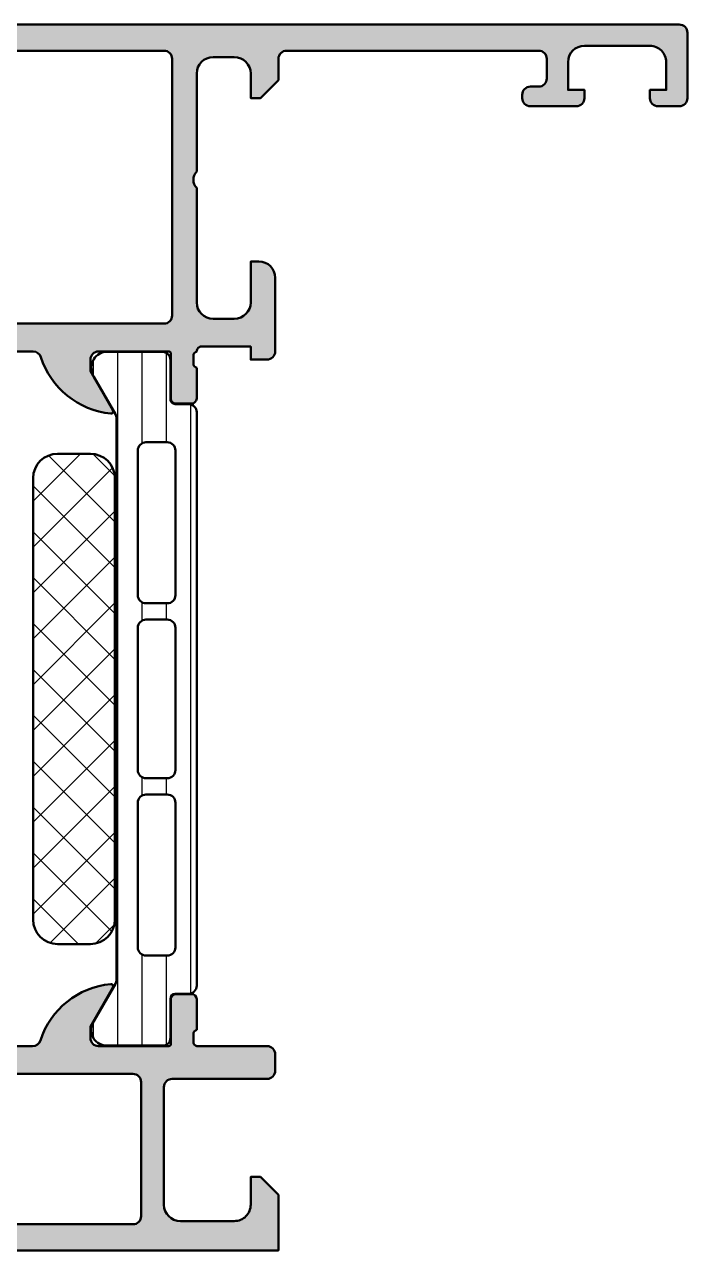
# Model space of a CAD drawing. Extents: x -25 to 69, y 0 to 75.
# Drawn here: x 28.5 to 69, y 0 to 75 of the extents above; entities that cross this region are included whole.
import ezdxf

# ---------------------------------------------------------------- set-up
doc = ezdxf.new("R2010")
doc.units = 0
for name, color, linetype, lineweight in [('0S-Alu contour', 7, 'Continuous', 50), ('0S-Alu hatch', 252, 'Continuous', 25), ('0S-Plastic contour', 254, 'Continuous', 50), ('0S-Plastic hatch', 253, 'Continuous', 25), ('0S-PT contour', 91, 'Continuous', 50), ('0S-PT hatch', 103, 'Continuous', 25)]:
    doc.layers.add(name, color=color, linetype=linetype, lineweight=lineweight)

# ---------------------------------------------------------------- blocks, each defined once
blk = doc.blocks.new('357300__78AA64C2_4FDB_42EE_8AF4_9098BC7667B7_')
at = {"layer": '0S-Alu hatch'}
h = blk.add_hatch(color=256, dxfattribs=at)
edge = h.paths.add_edge_path()
edge.add_line((69.0003723144473, 74.49993932819416), (69.0003723144473, 70.49993908977558))
edge.add_ellipse((68.50034564150978, 70.4999657627131), major_axis=(-0.5000266736489304, 0), ratio=1, start_angle=90.003056330449, end_angle=179.9969436696916, ccw=False)
edge.add_line((68.5003723144473, 69.99993908977558), (67.2003234863223, 69.99993908977558))
edge.add_ellipse((67.20035015925983, 70.49996576271309), major_axis=(-0.5000266736489161, 0), ratio=1, start_angle=0.003056330070023705, end_angle=89.996943669551, ccw=False)
edge.add_line((66.70032348632232, 70.49993908977679), (66.7003234863223, 70.99993932819415))
edge.add_line((66.7003234863223, 70.99993932819415), (67.7003234863223, 70.99993932819415))
edge.add_line((67.7003234863223, 70.99993932819415), (67.7003234863223, 72.69995153522541))
edge.add_arc((66.70033519282032, 72.69996324172342), 0.9999882935705072, 359.999329259861, 450.0006707407811)
edge.add_line((66.7003234863223, 73.69995153522541), (62.70032348632231, 73.69995153522541))
edge.add_arc((62.70043810761055, 72.69983691393716), 1.000114627856514, 90.00656656336221, 179.9934334366156)
edge.add_line((61.7003234863223, 72.6999515352258), (61.7003234863223, 70.99993932819415))
edge.add_line((61.7003234863223, 70.99993932819415), (62.70032348632231, 70.99993932819415))
edge.add_line((62.70032348632231, 70.99993932819415), (62.70032348632231, 70.49993908977558))
edge.add_ellipse((62.20039115037792, 70.49987142571996), major_axis=(-0.4999323405234305, 0), ratio=1, start_angle=89.99224522098501, end_angle=180.0077547790363, ccw=False)
edge.add_line((62.2003234863223, 69.99993908977558), (59.40033569335355, 69.99993908977558))
edge.add_ellipse((59.40036236629105, 70.49996576271309), major_axis=(-0.5000266736489161, 0), ratio=1, start_angle=0.003056330070023705, end_angle=89.99694366955339, ccw=False)
edge.add_line((58.90033569335354, 70.49993908977679), (58.90033569335355, 70.6999207792287))
edge.add_ellipse((59.40037271178521, 70.69988399923322), major_axis=(-0.5000370197843301, 0), ratio=1, start_angle=270.0042416857482, end_angle=359.9957856350814, ccw=False)
edge.add_line((59.40033569335355, 71.19992101764728), (59.90033569335356, 71.19992101764728))
edge.add_arc((59.90039316815634, 71.6998635428445), 0.4999425285009454, 269.9934131156131, 360.0065868844339)
edge.add_line((60.40033569335355, 71.6999210176477), (60.40033569335355, 72.89993322467853))
edge.add_arc((59.90039316815634, 72.89999069948132), 0.4999425285009454, 359.9934131156214, 450.0065868843869)
edge.add_line((59.90033569335356, 73.39993322467853), (44.5004943847598, 73.39993322467853))
edge.add_arc((44.50055894866003, 72.89986866077831), 0.5000645680681834, 90.00739752271738, 179.9926024773131)
edge.add_line((44.0004943847598, 72.89993322467828), (44.0004943847598, 71.59990728473711))
edge.add_line((44.0004943847598, 71.59990728473711), (42.9005187988223, 70.49993146038103))
edge.add_line((42.9005187988223, 70.49993146038103), (42.3005432128848, 70.49993146038103))
edge.add_line((42.3005432128848, 70.49993146038103), (42.3005432128848, 72.0003894624715))
edge.add_arc((41.30045797935807, 72.00029659903524), 1.000085237838173, 0.0053202294919001, 89.99500762115176)
edge.add_line((41.30054512023344, 73.00038183307697), (40.00049629210844, 73.00038183307697))
edge.add_arc((40.00055110079667, 72.00032702477779), 1.000054809801096, 90.00314013440826, 179.997296995918)
edge.add_line((39.00049629210844, 72.00037420368442), (39.00049629210844, 65.99993956661274))
edge.add_arc((39.52533563242678, 65.49993956661274), 0.7248836686984936, 136.3884232636854, 223.6115767363146)
edge.add_line((39.00049629210844, 64.99993956661274), (39.00049629210844, 57.99993956661274))
edge.add_arc((40.0005550898374, 57.9999983643417), 1.000058799457446, 180.003368663758, 269.9966313363592)
edge.add_line((40.00049629210844, 56.99993956661273), (41.30054512023344, 56.99993956661273))
edge.add_arc((41.30045691169161, 58.00002586763949), 1.000086304916792, 270.0050535410243, 359.9950557420427)
edge.add_line((42.3005432128848, 57.99993956661161), (42.3005432128848, 60.49993956661274))
edge.add_line((42.3005432128848, 60.49993956661274), (42.8005432128848, 60.49993956661274))
edge.add_ellipse((42.80045574231587, 59.4998520960438), major_axis=(-1.000087474394151, 0), ratio=1, start_angle=180.0050112561101, end_angle=269.9949887439186, ccw=False)
edge.add_line((43.8005432128848, 59.49993956661324), (43.80048217772855, 54.99993956661274))
edge.add_ellipse((43.30051291834925, 54.99991645497571), major_axis=(-0.4999692599134863, 0), ratio=1, start_angle=89.99647716776269, end_angle=180.0026485613532, ccw=False)
edge.add_line((43.30048217772855, 54.49994719600727), (42.30048217772855, 54.49993956661273))
edge.add_line((42.30048217772855, 54.49993956661273), (42.30048217772855, 55.29993498897602))
edge.add_line((42.30048217772855, 55.29993498897602), (39.30057563781156, 55.29993498897602))
edge.add_arc((39.29992893065075, 55.00072120779245), 0.2992144800645846, 89.87616368119367, 180.1613620482587)
edge.add_arc((39.07955208374423, 54.73235793946336), 0.2788950563274264, 106.4198764194851, 181.1645893740912)
edge.add_line((38.80071463720118, 54.72668953146501), (38.80071463720117, 54.273095531465))
edge.add_arc((39.07958273284437, 54.26743487198796), 0.2789255417371858, 178.8371299271166, 253.575405444649)
edge.add_line((39.00071563720121, 53.99989153146497), (39.00071563720121, 52.11988053145649))
edge.add_ellipse((38.70071563720123, 52.11988053145645), major_axis=(-0.2999999999999829, 0), ratio=1, start_angle=90.00000000000551, end_angle=180, ccw=False)
edge.add_line((38.70071563720126, 51.81988053145648), (37.72074131815839, 51.81988053145648))
edge.add_ellipse((37.72074131815842, 52.11988053145645), major_axis=(-0.2999999999999829, 0), ratio=1, start_angle=0, end_angle=89.9999999999946, ccw=False)
edge.add_line((37.42074131815844, 52.11988053145645), (37.42074131815844, 54.87987853145648))
edge.add_arc((37.30074131815843, 54.87987853145648), 0.1200000000000045, 0, 90)
edge.add_line((37.30074131815843, 54.99987853145649), (33.00071563720121, 54.99987853145649))
edge.add_arc((33.00071563720121, 54.49987853145649), 0.5, 90, 180)
edge.add_line((32.50071563720121, 54.49987853145649), (32.50071563720121, 53.79987853145649))
edge.add_line((32.50071563720121, 53.79987853145649), (33.88221109482356, 51.40705820842891))
edge.add_ellipse((33.76259585255293, 51.33799831610475), major_axis=(-0.1381197846482763, 0), ratio=1, start_angle=84.37742244921287, end_angle=210.0000000000082, ccw=False)
edge.add_ellipse((34.23893887837504, 56.17648739330427), major_axis=(-4.999999999999984, 0), ratio=1, start_angle=17.74841635607021, end_angle=84.37742244920662, ccw=False)
edge.add_arc((29.00071563720121, 54.49987853145644), 0.5000000000000375, 17.74841635607064, 90)
edge.add_line((29.00071563720121, 54.99987853145648), (15.00034179686918, 54.99993920898487))
edge.add_arc((15.00034179686918, 54.49993920898482), 0.5000000000000427, 90, 162.2515836439295)
edge.add_ellipse((9.762118555695352, 56.17654807083265), major_axis=(-4.999999999999989, 0), ratio=1, start_angle=95.62257755079338, end_angle=162.2515836439299, ccw=False)
edge.add_ellipse((10.23846158151747, 51.33805899363313), major_axis=(-0.1381197846482783, 0), ratio=1, start_angle=-30.000000000007788, end_angle=95.6225775507836, ccw=False)
edge.add_line((10.11884633924683, 51.40711888595729), (11.50034179686918, 53.79993920898488))
edge.add_line((11.50034179686918, 53.79993920898488), (11.50034179686918, 54.49993920898487))
edge.add_arc((11.00034179686918, 54.49993920898487), 0.5, 0, 90)
edge.add_line((11.00034179686918, 54.99993920898487), (6.704921132230083, 54.99993920898487))
edge.add_arc((6.70027967430073, 54.88002900563123), 0.1200000000000891, 87.78331413525996, 180)
edge.add_line((6.580279674300641, 54.88002900563123), (6.580279674300641, 52.12003100563123))
edge.add_ellipse((6.280279674300658, 52.1200310056312), major_axis=(-0.2999999999999829, 0), ratio=1, start_angle=90.00000000000551, end_angle=180, ccw=False)
edge.add_line((6.280279674300686, 51.82003100563122), (5.300305355257819, 51.82003100563122))
edge.add_ellipse((5.300305355257847, 52.1200310056312), major_axis=(-0.2999999999999829, 0), ratio=1, start_angle=0, end_angle=89.9999999999946, ccw=False)
edge.add_line((5.000305355257864, 52.1200310056312), (5.000305355257864, 54.00004200563973))
edge.add_arc((4.921438259614646, 54.26758534616263), 0.2789255417371311, 286.4245945553667, 361.1628700728982)
edge.add_line((5.200306355257795, 54.27324600563975), (5.200306355257794, 54.72684000563976))
edge.add_arc((4.921468908714835, 54.73250841363814), 0.2788950563273457, 358.8354106259, 433.5801235805059)
edge.add_arc((4.700248040220429, 54.99993851652835), 0.3000573286819575, 0.0172788439562024, 90.06253238334128)
edge.add_line((4.699920558923622, 55.2999956665044), (1.700012230867287, 55.2999956665044))
edge.add_line((1.700012230867287, 55.2999956665044), (1.700012230867287, 54.50000024414112))
edge.add_line((1.700012230867287, 54.50000024414112), (0.7000122308672873, 54.50000787353565))
edge.add_ellipse((0.6999814720294424, 54.99997714408761), major_axis=(-0.4999692714981221, 0), ratio=1, start_angle=-0.0026472339234828723, end_angle=90.00352491981567, ccw=False)
edge.add_line((0.2000122010649656, 55.00000024414188), (0.1999511659087147, 59.50000024414112))
edge.add_ellipse((1.200038654751836, 59.49991275529539), major_axis=(-1.000087492669935, 0), ratio=1, start_angle=270.00501059553403, end_angle=359.9949876969895, ccw=False)
edge.add_line((1.199951195711036, 60.50000024414112), (1.699951195711037, 60.50000024414112))
edge.add_line((1.699951195711037, 60.50000024414112), (1.699951195711037, 58.00000024414112))
edge.add_arc((2.700038593184096, 58.00008764160375), 1.000087401291883, 180.0050070680665, 269.9949861016792)
edge.add_line((2.699951076501747, 57.00000024414112), (3.999999904626747, 57.00000024414112))
edge.add_arc((3.999941106897779, 58.00005904187009), 1.000058799457453, 270.0033686636412, 359.996631336242)
edge.add_line((4.999999904626747, 58.00000024413908), (4.999999904626747, 65.00000024414112))
edge.add_arc((4.475160564308389, 65.50000024414112), 0.724883668698509, 316.3884232636866, 403.6115767363133)
edge.add_line((4.999999904626747, 66.00000024414112), (4.999999904626747, 72.00043488121082))
edge.add_arc((3.999945095938507, 72.00038770230616), 1.000054809801103, 0.0027030040819815, 89.99685986559176)
edge.add_line((3.999999904626747, 73.00044251060532), (2.699951076501747, 73.00044251060535))
edge.add_arc((2.700037522117391, 72.00035618352157), 1.000086330819877, 90.004952541383, 179.9946171550669)
edge.add_line((1.699951195711042, 72.00045013999929), (1.699951195711037, 70.49999213790943))
edge.add_line((1.699951195711037, 70.49999213790943), (1.099975609773537, 70.49999213790943))
edge.add_line((1.099975609773537, 70.49999213790943), (0, 71.5999679622655))
edge.add_line((0, 71.5999679622655), (0, 75))
edge.add_line((0, 75), (68.5003723144473, 74.99993932247162))
edge.add_ellipse((68.50029848036561, 74.49986548838909), major_axis=(-0.5000738395331946, 0), ratio=1, start_angle=180.0084601690355, end_angle=269.99154048673387, ccw=False)
edge = h.paths.add_edge_path()
edge.add_arc((37.00050881002989, 72.8999304838109), 0.5000027408751199, 0.0003140784807261, 89.99968592142947)
edge.add_line((37.0005115508975, 73.39993322467853), (6.999984645837685, 73.39999390220692))
edge.add_arc((6.999987386705292, 72.8999911613393), 0.500002740875127, 90.00031407857054, 179.9996859215192)
edge.add_line((6.499984645837677, 72.89999390220612), (6.499984645837685, 57.19999719238408))
edge.add_arc((6.999987386705285, 57.19999993325091), 0.5000027408751128, 180.0003140784807, 269.9996859214302)
edge.add_line((6.999984645837685, 56.6999971923833), (37.0005115508975, 56.69993651485492))
edge.add_arc((37.00050881002989, 57.19993925572254), 0.5000027408751199, 270.0003140785706, 359.9996859215192)
edge.add_line((37.5005115508975, 57.1999365148557), (37.5005115508975, 72.89993322467774))
at = {"layer": '0S-Alu contour', "color": 7}
for points in [[(1.699951195711042, 72.00045013999929), (1.699951195711037, 70.49999213790943), (1.099975609773537, 70.49999213790943), (0, 71.5999679622655), (0, 75), (68.5003723144473, 74.99993932247162)], [(69.0003723144473, 74.49993932819416), (69.0003723144473, 70.49993908977558)], [(66.7003234863223, 73.69995153522541), (62.70032348632231, 73.69995153522541)], [(3.999999904626747, 73.00044251060532), (2.699951076501747, 73.00044251060535)], [(6.499984645837677, 72.89999390220612), (6.499984645837685, 57.19999719238408)], [(37.0005115508975, 73.39993322467853), (6.999984645837685, 73.39999390220692)], [(37.5005115508975, 57.1999365148557), (37.5005115508975, 72.89993322467774)], [(41.30054512023344, 73.00038183307697), (40.00049629210844, 73.00038183307697)], [(44.0004943847598, 72.89993322467828), (44.0004943847598, 71.59990728473711), (42.9005187988223, 70.49993146038103), (42.3005432128848, 70.49993146038103), (42.3005432128848, 72.0003894624715)], [(59.90033569335356, 73.39993322467853), (44.5004943847598, 73.39993322467853)], [(60.40033569335355, 71.6999210176477), (60.40033569335355, 72.89993322467853)], [(4.999999904626747, 66.00000024414112), (4.999999904626747, 72.00043488121082)], [(39.00049629210844, 72.00037420368442), (39.00049629210844, 65.99993956661274)], [(61.7003234863223, 72.6999515352258), (61.7003234863223, 70.99993932819415), (62.70032348632231, 70.99993932819415), (62.70032348632231, 70.49993908977558)], [(66.70032348632232, 70.49993908977679), (66.7003234863223, 70.99993932819415), (67.7003234863223, 70.99993932819415), (67.7003234863223, 72.69995153522541)], [(58.90033569335354, 70.49993908977679), (58.90033569335355, 70.6999207792287)], [(59.40033569335355, 71.19992101764728), (59.90033569335356, 71.19992101764728)], [(62.2003234863223, 69.99993908977558), (59.40033569335355, 69.99993908977558)], [(68.5003723144473, 69.99993908977558), (67.2003234863223, 69.99993908977558)], [(4.999999904626747, 58.00000024413908), (4.999999904626747, 65.00000024414112)], [(39.00049629210844, 64.99993956661274), (39.00049629210844, 57.99993956661274)], [(1.199951195711036, 60.50000024414112), (1.699951195711037, 60.50000024414112), (1.699951195711037, 58.00000024414112)], [(42.3005432128848, 57.99993956661161), (42.3005432128848, 60.49993956661274), (42.8005432128848, 60.49993956661274)], [(0.2000122010649656, 55.00000024414188), (0.1999511659087147, 59.50000024414112)], [(43.8005432128848, 59.49993956661324), (43.80048217772855, 54.99993956661274)], [(2.699951076501747, 57.00000024414112), (3.999999904626747, 57.00000024414112)], [(6.999984645837685, 56.6999971923833), (37.0005115508975, 56.69993651485492)], [(40.00049629210844, 56.99993956661273), (41.30054512023344, 56.99993956661273)], [(4.699920558923622, 55.2999956665044), (1.700012230867287, 55.2999956665044), (1.700012230867287, 54.50000024414112), (0.7000122308672873, 54.50000787353565)], [(6.580279674300641, 54.88002900563123), (6.580279674300641, 52.12003100563123)], [(11.00034179686918, 54.99993920898487), (6.704921132230083, 54.99993920898487)], [(29.00071563720121, 54.99987853145648), (15.00034179686918, 54.99993920898487)], [(37.30074131815843, 54.99987853145649), (33.00071563720121, 54.99987853145649)], [(37.42074131815844, 52.11988053145645), (37.42074131815844, 54.87987853145648)], [(43.30048217772855, 54.49994719600727), (42.30048217772855, 54.49993956661273), (42.30048217772855, 55.29993498897602), (39.30057563781156, 55.29993498897602)], [(5.200306355257795, 54.27324600563975), (5.200306355257794, 54.72684000563976)], [(10.11884633924683, 51.40711888595729), (11.50034179686918, 53.79993920898488), (11.50034179686918, 54.49993920898487)], [(32.50071563720121, 54.49987853145649), (32.50071563720121, 53.79987853145649), (33.88221109482356, 51.40705820842891)], [(38.80071463720118, 54.72668953146501), (38.80071463720117, 54.273095531465)], [(5.000305355257864, 52.1200310056312), (5.000305355257864, 54.00004200563973)], [(39.00071563720121, 53.99989153146497), (39.00071563720121, 52.11988053145649)], [(6.280279674300686, 51.82003100563122), (5.300305355257819, 51.82003100563122)], [(38.70071563720126, 51.81988053145648), (37.72074131815839, 51.81988053145648)]]:
    blk.add_lwpolyline(points, dxfattribs=at)
at = {"layer": '0S-Alu contour', "color": 7, "extrusion": (0, 0, -1)}
for centre, radius, start, end in [((-68.50029848036561, 74.49986548838909), 0.5000738395331946, 90.00845951326615, 179.9915398309645), ((-59.40037271178521, 70.69988399923322), 0.5000370197843301, 0.0042143649185963, 89.99575831425183), ((-59.40036236629105, 70.49996576271309), 0.5000266736489161, 270.0030563304466, 359.99694366993), ((-62.20039115037792, 70.49987142571996), 0.4999323405234305, 179.9922452209637, 270.007754779015), ((-67.20035015925983, 70.49996576271309), 0.5000266736489161, 270.003056330449, 359.99694366993), ((-68.50034564150978, 70.4999657627131), 0.5000266736489304, 180.0030563303085, 269.996943669551), ((-1.200038654751836, 59.49991275529539), 1.000087492669935, 0.0050123030105428, 89.99498940446594), ((-42.80045574231587, 59.4998520960438), 1.000087474394151, 90.00501125608142, 179.9949887438899), ((-0.6999814720294424, 54.99997714408761), 0.4999692714981221, 269.9964750801843, 0.0026472339235282), ((-43.30051291834925, 54.99991645497571), 0.4999692599134863, 179.9973514386468, 270.0035228322374), ((-9.762118555695352, 56.17654807083265), 4.999999999999989, 197.7484163560702, 264.3774224492066), ((-34.23893887837504, 56.17648739330427), 4.999999999999984, 275.6225775507935, 342.2515836439298), ((-5.300305355257847, 52.1200310056312), 0.2999999999999829, 270.0000000000054, 0), ((-6.280279674300658, 52.1200310056312), 0.2999999999999829, 180, 269.9999999999945), ((-37.72074131815842, 52.11988053145645), 0.2999999999999829, 270.0000000000054, 0), ((-38.70071563720123, 52.11988053145645), 0.2999999999999829, 180, 269.9999999999945), ((-10.23846158151747, 51.33805899363313), 0.1381197846482783, 264.3774224492164, 30.00000000000779), ((-33.76259585255293, 51.33799831610475), 0.1381197846482763, 149.9999999999918, 275.6225775507872)]:
    blk.add_arc(centre, radius, start, end, dxfattribs=at)
at = {"layer": '0S-Alu contour', "color": 7}
for centre, radius, start, end in [((62.70043810761055, 72.69983691393716), 1.000114627856514, 90.00656656336221, 179.9934334366156), ((66.70033519282032, 72.69996324172342), 0.9999882935705072, 359.999329259861, 90.0006707407811), ((2.700037522117391, 72.00035618352157), 1.000086330819877, 90.004952541383, 179.9946171550669), ((3.999945095938507, 72.00038770230616), 1.000054809801103, 0.0027030040819815, 89.99685986559176), ((6.999987386705292, 72.8999911613393), 0.500002740875127, 90.00031407857054, 179.9996859215192), ((37.00050881002989, 72.8999304838109), 0.5000027408751199, 0.0003140784807261, 89.99968592142947), ((40.00055110079667, 72.00032702477779), 1.000054809801096, 90.00314013440826, 179.997296995918), ((41.30045797935807, 72.00029659903524), 1.000085237838173, 0.0053202294919001, 89.99500762115176), ((44.50055894866003, 72.89986866077831), 0.5000645680681834, 90.00739752271738, 179.9926024773131), ((59.90039316815634, 72.89999069948132), 0.4999425285009454, 359.9934131156214, 90.00658688438686), ((59.90039316815634, 71.6998635428445), 0.4999425285009454, 269.9934131156131, 0.0065868844339472), ((4.475160564308389, 65.50000024414112), 0.724883668698509, 316.3884232636866, 43.6115767363134), ((39.52533563242678, 65.49993956661274), 0.7248836686984936, 136.3884232636854, 223.6115767363146), ((2.700038593184096, 58.00008764160375), 1.000087401291883, 180.0050070680665, 269.9949861016792), ((3.999941106897779, 58.00005904187009), 1.000058799457453, 270.0033686636412, 359.996631336242), ((40.0005550898374, 57.9999983643417), 1.000058799457446, 180.003368663758, 269.9966313363592), ((41.30045691169161, 58.00002586763949), 1.000086304916792, 270.0050535410243, 359.9950557420427), ((6.999987386705285, 57.19999993325091), 0.5000027408751128, 180.0003140784807, 269.9996859214302), ((37.00050881002989, 57.19993925572254), 0.5000027408751199, 270.0003140785706, 359.9996859215192), ((4.700248040220429, 54.99993851652835), 0.3000573286819575, 0.0172788439562024, 90.06253238334128), ((4.921468908714835, 54.73250841363814), 0.2788950563273457, 358.8354106259, 73.58012358050588), ((6.70027967430073, 54.88002900563123), 0.1200000000000891, 87.78331413525996, 180), ((11.00034179686918, 54.49993920898487), 0.5, 0, 90), ((15.00034179686918, 54.49993920898482), 0.5000000000000427, 90, 162.2515836439295), ((29.00071563720121, 54.49987853145644), 0.5000000000000375, 17.74841635607064, 90), ((33.00071563720121, 54.49987853145649), 0.5, 90, 180), ((37.30074131815843, 54.87987853145648), 0.1200000000000045, 0, 90), ((39.07955208374423, 54.73235793946336), 0.2788950563274264, 106.4198764194851, 181.1645893740912), ((39.29992893065075, 55.00072120779245), 0.2992144800645846, 89.87616368119367, 180.1613620482587), ((4.921438259614646, 54.26758534616263), 0.2789255417371311, 286.4245945553667, 1.162870072898135), ((39.07958273284437, 54.26743487198796), 0.2789255417371858, 178.8371299271166, 253.575405444649)]:
    blk.add_arc(centre, radius, start, end, dxfattribs=at)
blk = doc.blocks.new('284033__9E306BA5_073E_4BCA_90D4_D127D861B216___4A840E8A_693B_4EF4_86B1_FB75424BD1B3_')
at = {"layer": '0S-Plastic hatch'}
h = blk.add_hatch(dxfattribs=at)
h.set_pattern_fill('ANSI31', color=256, scale=0.4680000000000001, angle=45, style=0)
h.set_pattern_definition([(90, (0, 0), (-1.4859, 0), [])])
edge = h.paths.add_edge_path()
edge.add_line((39.0011126892948, 51.28240410843688), (39.00000000000006, 16.19991075675292))
edge.add_ellipse((38.5000026791402, 16.19992618813722), major_axis=(-0.4999973210979836, 0), ratio=1, start_angle=89.99761772008878, end_angle=179.998231684107, ccw=False)
edge.add_line((38.49998188993751, 15.69992886747143), (37.68965055712261, 15.69995749388963))
edge.add_arc((37.68963969088829, 15.39995749408642), 0.2999999999999952, 89.99792470211386, 179.9979247021014)
edge.add_line((37.38963969108508, 15.39996836032081), (37.38988471166591, 12.99996996693526))
edge.add_ellipse((36.96639904614459, 12.96829081862605), major_axis=(-0.4246689031935719, 0), ratio=1, start_angle=80.06563819816228, end_angle=184.2780837650541, ccw=False)
edge.add_line((36.89313522405342, 12.54998938459525), (33.41332648878392, 12.53390596042638))
edge.add_ellipse((33.51488443438474, 13.49284759216903), major_axis=(-0.9643044485036432, 0), ratio=1, start_angle=-33.89361062978378, end_angle=83.95455184624461, ccw=False)
edge.add_line((32.71443992344545, 14.03059442322531), (34.03299235290186, 16.31420351247468))
edge.add_arc((33.59998869164981, 16.56421917066908), 0.5000000000000524, 329.9979281027697, 359.9978647972849)
edge.add_line((34.09998869130267, 16.56420053751029), (34.10107500373374, 50.91846929310928))
edge.add_arc((33.60107500404304, 50.9184868807311), 0.5000000000000253, 359.9979846069515, 389.9979213014618)
edge.add_line((34.03409677568371, 51.16847117080789), (32.71570977789667, 53.45217577206298))
edge.add_ellipse((33.55698200855546, 53.99278022615746), major_axis=(-0.999996070924482, 0), ratio=1, start_angle=-81.82046724598689, end_angle=32.72494080195338, ccw=False)
edge.add_line((33.41470721164125, 54.98260345483387), (36.89124870744708, 54.98247680736978))
edge.add_ellipse((36.89123323682732, 54.48248083016355), major_axis=(-0.4999959774455675, 0), ratio=1, start_angle=179.9976222209286, end_angle=269.99822718330006, ccw=False)
edge.add_line((37.39122921384234, 54.48246008029366), (37.39081033362954, 52.08246171095517))
edge.add_arc((37.69081033343275, 52.08245084472085), 0.299999999999997, 179.9979247021014, 269.9979247021139)
edge.add_line((37.69079946719843, 51.78245084491764), (38.50113080001333, 51.78242221849943))
edge.add_ellipse((38.50111536862903, 51.2824248976396), major_axis=(-0.4999973210979623, 0), ratio=1, start_angle=179.9976177199983, end_angle=269.9982316841407, ccw=False)
edge = h.paths.add_edge_path()
edge.add_line((37.70055130141599, 40.09134421148497), (37.70055130141599, 48.94135336675832))
edge.add_arc((37.20056656020506, 48.94135336676352), 0.4999847412109304, 0, 90.00000000000081)
edge.add_line((37.20056656020505, 49.44133810797445), (35.90055587905271, 49.44133810797445))
edge.add_arc((35.90055587905271, 48.94132284918539), 0.5000152587890554, 89.9999999999992, 180)
edge.add_line((35.40054062026365, 48.94132284918539), (35.40054062026365, 40.09134421149012))
edge.add_arc((35.90053698090697, 40.09134057213344), 0.4999963606565677, 179.9995829571354, 270.0004170425911)
edge.add_line((35.90054062026365, 39.59134421149013), (37.20053472653157, 39.59134421149013))
edge.add_arc((37.20055129932838, 40.09134421330308), 0.5000000020876216, 269.9981008973838, 360)
edge = h.paths.add_edge_path()
edge.add_line((37.70055130141601, 29.39133810796923), (37.70055130141599, 38.09134421148492))
edge.add_arc((37.20055130141599, 38.09134421149013), 0.5, 0, 90)
edge.add_line((37.20055130141599, 38.59134421149013), (35.90054062026363, 38.59134421149013))
edge.add_arc((35.90054062026364, 38.09134421149013), 0.4999999999999929, 90.00000000000081, 180)
edge.add_line((35.40054062026365, 38.09134421149013), (35.40054062026365, 29.39133810796925))
edge.add_arc((35.90054062026367, 29.39133810797446), 0.5000000000000142, 180, 269.999999998808)
edge.add_line((35.90054062025326, 28.89133810797444), (37.20055130140559, 28.89133810797444))
edge.add_arc((37.20055130141601, 29.39133810797444), 0.5, 269.9999999988063, 360)
edge = h.paths.add_edge_path()
edge.add_line((37.70055130142638, 18.54134421218343), (37.70055130142638, 27.39133810866769))
edge.add_arc((37.20055129926908, 27.39133810679024), 0.5000000021573002, 0, 90.00189908949643)
edge.add_line((37.20053472658676, 27.89133810867288), (35.90054062027402, 27.89133810867291))
edge.add_arc((35.9005369809173, 27.39134174802964), 0.4999963606565109, 89.99958295740409, 180.0004170428646)
edge.add_line((35.40054062027404, 27.39133810867058), (35.40054062027404, 18.54134421218859))
edge.add_arc((35.90053698091742, 18.54134057283195), 0.4999963606566246, 179.9995829571354, 270.0004170425845)
edge.add_line((35.90054062027404, 18.04134421218858), (37.20053472654194, 18.04134421218859))
edge.add_arc((37.20055129933876, 18.54134421400155), 0.5000000020876216, 269.9981008973821, 360)
at = {"layer": '0S-Alu contour', "color": 7}
for points in [[(35.40054062026365, 48.94132284918539), (35.40054062026365, 40.09134421149012)], [(37.20056656020505, 49.44133810797445), (35.90055587905271, 49.44133810797445)], [(37.70055130141599, 40.09134421148497), (37.70055130141599, 48.94135336675832)], [(35.90054062026365, 39.59134421149013), (37.20053472653157, 39.59134421149013)], [(37.20055130141599, 38.59134421149013), (35.90054062026363, 38.59134421149013)], [(35.40054062026365, 38.09134421149013), (35.40054062026365, 29.39133810796925)], [(37.70055130141601, 29.39133810796923), (37.70055130141599, 38.09134421148492)], [(35.90054062025326, 28.89133810797444), (37.20055130140559, 28.89133810797444)], [(37.20053472658676, 27.89133810867288), (35.90054062027402, 27.89133810867291)], [(35.40054062027404, 27.39133810867058), (35.40054062027404, 18.54134421218859)], [(37.70055130142638, 18.54134421218343), (37.70055130142638, 27.39133810866769)], [(35.90054062027404, 18.04134421218858), (37.20053472654194, 18.04134421218859)]]:
    blk.add_lwpolyline(points, dxfattribs=at)
for centre, radius, start, end in [((35.90055587905271, 48.94132284918539), 0.5000152587890554, 89.9999999999992, 180), ((37.20056656020506, 48.94135336676352), 0.4999847412109304, 0, 90.00000000000081), ((35.90053698090697, 40.09134057213344), 0.4999963606565677, 179.9995829571354, 270.0004170425911), ((37.20055129932838, 40.09134421330308), 0.5000000020876216, 269.9981008973838, 0), ((35.90054062026364, 38.09134421149013), 0.4999999999999929, 90.00000000000081, 180), ((37.20055130141599, 38.09134421149013), 0.5, 0, 90), ((35.90054062026367, 29.39133810797446), 0.5000000000000142, 180, 269.999999998808), ((37.20055130141601, 29.39133810797444), 0.5, 269.9999999988063, 0), ((35.9005369809173, 27.39134174802964), 0.4999963606565109, 89.99958295740409, 180.0004170428646), ((37.20055129926908, 27.39133810679024), 0.5000000021573002, 0, 90.00189908949643), ((35.90053698091742, 18.54134057283195), 0.4999963606566246, 179.9995829571354, 270.0004170425845), ((37.20055129933876, 18.54134421400155), 0.5000000020876216, 269.9981008973821, 0)]:
    blk.add_arc(centre, radius, start, end, dxfattribs=at)
at = {"layer": '0S-Plastic contour', "color": 7}
for points in [[(33.41470721164125, 54.98260345483387), (36.89124870744708, 54.98247680736978)], [(37.39122921384234, 54.48246008029366), (37.39081033362954, 52.08246171095517)], [(34.03409677568371, 51.16847117080789), (32.71570977789667, 53.45217577206298)], [(37.69079946719843, 51.78245084491764), (38.50113080001333, 51.78242221849943)], [(39.0011126892948, 51.28240410843688), (39.00000000000006, 16.19991075675292)], [(34.09998869130267, 16.56420053751029), (34.10107500373374, 50.91846929310928)], [(32.71443992344545, 14.03059442322531), (34.03299235290186, 16.31420351247468)], [(37.38963969108508, 15.39996836032081), (37.38988471166591, 12.99996996693526)], [(38.49998188993751, 15.69992886747143), (37.68965055712261, 15.69995749388963)], [(36.89313522405342, 12.54998938459525), (33.41332648878392, 12.53390596042638)]]:
    blk.add_lwpolyline(points, dxfattribs=at)
at = {"layer": '0S-Plastic contour', "color": 7, "extrusion": (0, 0, -1)}
for centre, radius, start, end in [((-33.55698200855546, 53.99278022615746), 0.999996070924482, 327.2750591980466, 81.8204672459869), ((-36.89123323682732, 54.48248083016355), 0.4999959774455675, 90.00177281669993, 180.0023777790715), ((-38.50111536862903, 51.2824248976396), 0.4999973210979623, 90.00176831585927, 180.0023822800018), ((-38.5000026791402, 16.19992618813722), 0.4999973210979836, 180.001768315893, 270.0023822799112), ((-33.51488443438474, 13.49284759216903), 0.9643044485036432, 276.0454481537554, 33.89361062978371), ((-36.96639904614459, 12.96829081862605), 0.4246689031935719, 175.7219162349459, 279.9343618018377)]:
    blk.add_arc(centre, radius, start, end, dxfattribs=at)
at = {"layer": '0S-Plastic contour', "color": 7}
for centre, radius, start, end in [((37.69081033343275, 52.08245084472085), 0.299999999999997, 179.9979247021014, 269.9979247021139), ((33.60107500404304, 50.9184868807311), 0.5000000000000253, 359.9979846069515, 29.99792130146178), ((33.59998869164981, 16.56421917066908), 0.5000000000000524, 329.9979281027697, 359.9978647972849), ((37.68963969088829, 15.39995749408642), 0.2999999999999952, 89.99792470211386, 179.9979247021014)]:
    blk.add_arc(centre, radius, start, end, dxfattribs=at)
blk = doc.blocks.new('368570__DA13BA65_B7E1_4E53_B05B_FEA925FE4688_')
at = {"layer": '0S-PT hatch'}
h = blk.add_hatch(dxfattribs=at)
h.set_pattern_fill('ANSI37', color=256, scale=0.625, angle=90, style=0)
h.set_pattern_definition([(135, (0, 0), (-1.403165018917055, -1.403165018917055), []), (225, (0, 0), (1.403165018917055, -1.403165018917055), [])])
edge = h.paths.add_edge_path()
edge.add_line((28.99951054488509, 47.24133491530958), (28.99951054488509, 20.24133491530958))
edge.add_arc((30.49951054488508, 20.24133491530958), 1.5, 180, 270)
edge.add_line((30.49951054488508, 18.74133491530958), (32.49951054488509, 18.74133491530958))
edge.add_arc((32.49951054488509, 20.24133491530958), 1.5, 270, 360)
edge.add_line((33.99951054488508, 20.24133491530958), (33.99951054488508, 47.24133491530958))
edge.add_arc((32.49951054488509, 47.24133491530958), 1.5, 0, 90)
edge.add_line((32.49951054488509, 48.74133491530958), (30.49951054488508, 48.74133491530958))
edge.add_arc((30.49951054488508, 47.24133491530958), 1.5, 90, 180)
at = {"layer": '0S-PT contour', "color": 7}
for points in [[(32.49951054488509, 48.74133491530958), (30.49951054488508, 48.74133491530958)], [(28.99951054488509, 47.24133491530958), (28.99951054488509, 20.24133491530958)], [(33.99951054488508, 20.24133491530958), (33.99951054488508, 47.24133491530958)], [(30.49951054488508, 18.74133491530958), (32.49951054488509, 18.74133491530958)]]:
    blk.add_lwpolyline(points, dxfattribs=at)
for centre, start, end in [((30.49951054488508, 47.24133491530958), 90, 180), ((32.49951054488509, 47.24133491530958), 0, 90), ((30.49951054488508, 20.24133491530958), 180, 270), ((32.49951054488509, 20.24133491530958), 270, 0)]:
    blk.add_arc(centre, 1.5, start, end, dxfattribs=at)
blk = doc.blocks.new('347280__CB46911F_4B9B_4A13_ADDA_D008E22F5BAC_')
at = {"layer": '0S-Alu hatch'}
h = blk.add_hatch(color=256, dxfattribs=at)
edge = h.paths.add_edge_path()
edge.add_line((43.29990389394516, 10.49999952697544), (37.5000000839209, 10.49999952697544))
edge.add_arc((37.49999644456426, 10.00000316633207), 0.4999963606566121, 89.99958295741384, 180.0004170428646)
edge.add_line((37.0000000839209, 9.999999526973012), (37.0000000839209, 2.80000305557041))
edge.add_arc((38.00001990706873, 2.80002287871824), 1.000019823344305, 180.0011357606123, 269.9988642398075)
edge.add_line((38.0000000839209, 1.800003055570409), (41.29998787688963, 1.800003055570414))
edge.add_arc((41.30001889232068, 2.799971920933788), 0.999968865844368, 269.9982228913717, 360.0017839387354)
edge.add_line((42.29998775768036, 2.80000305556899), (42.29998775768035, 4.500000003812602))
edge.add_line((42.29998775768035, 4.500000003812602), (42.89999386119598, 4.500000003812602))
edge.add_line((42.89999386119598, 4.500000003812602), (44, 3.400001529691509))
edge.add_line((44, 3.400001529691509), (44, 0))
edge.add_line((44, 0), (-24.50000659179933, -2.9e-15))
edge.add_ellipse((-24.50001022786222, 0.499996363937113), major_axis=(-0.499996363950337, 0), ratio=1, start_angle=-0.0004171022873720176, end_angle=90.00041666514483, ccw=False)
edge.add_line((-25.00000659179931, 0.5000000038147594), (-25.00000659179932, 4.500000003812603))
edge.add_ellipse((-24.50001023115599, 4.50000364316926), major_axis=(-0.4999963606565819, 0), ratio=1, start_angle=-90.0004170425861, end_angle=0.00041704286462618256, ccw=False)
edge.add_line((-24.50000659179935, 5.000000003812597), (-23.19998828125246, 5.000000003812599))
edge.add_ellipse((-23.19996802631572, 4.500050774159865), major_axis=(-0.4999492300630374, 0), ratio=1, start_angle=179.9941815559629, end_angle=270.00232128048253, ccw=False)
edge.add_line((-22.70001879883057, 4.500000003812795), (-22.70001879883057, 4.000000003812601))
edge.add_line((-22.70001879883057, 4.000000003812601), (-23.70001879883057, 4.000000003812601))
edge.add_line((-23.70001879883057, 4.000000003812601), (-23.70001879883059, 2.30000305557042))
edge.add_arc((-22.69997562033102, 2.300046234069975), 1.000043179431718, 180.002473839011, 269.9975261610273)
edge.add_line((-22.70001879883059, 1.300003055570408), (-18.69998828125245, 1.300003055570416))
edge.add_arc((-18.69997154912291, 2.299955806839036), 0.9999527514086087, 269.9990412742967, 360.0027072808267)
edge.add_line((-17.70001879883058, 2.300003055570678), (-17.70001879883057, 4.000000003812601))
edge.add_line((-17.70001879883057, 4.000000003812601), (-18.70001879883057, 4.000000003812601))
edge.add_line((-18.70001879883057, 4.000000003812601), (-18.70001879883057, 4.500000003812601))
edge.add_ellipse((-18.19997006305658, 4.499951268038614), major_axis=(-0.5000487381489312, 0), ratio=1, start_angle=270.0055841640051, end_angle=359.99441583604505, ccw=False)
edge.add_line((-18.20001879883055, 5.000000003812601), (-15.40000048828369, 5.000000003812598))
edge.add_ellipse((-15.39998668829898, 4.500013803797314), major_axis=(-0.499986200205729, 0), ratio=1, start_angle=179.9984185945516, end_angle=270.00158140540765, ccw=False)
edge.add_line((-14.9000004882837, 4.500000003812258), (-14.90000048828369, 4.300003055570419))
edge.add_ellipse((-15.39998760670749, 4.299990173994212), major_axis=(-0.4999871185897355, 0), ratio=1, start_angle=89.99852384206991, end_angle=180.0014761580921, ccw=False)
edge.add_line((-15.40000048828369, 3.800003055570416), (-15.90000048828371, 3.80000305557041))
edge.add_arc((-15.89999774741609, 3.300000314702791), 0.5000027408751319, 90.00031407857217, 179.9996859215192)
edge.add_line((-16.4000004882837, 3.300003055569614), (-16.4000004882837, 2.099998477933715))
edge.add_arc((-15.9000041276403, 2.099994838577086), 0.4999963606566388, 179.9995829571354, 270.0004170425837)
edge.add_line((-15.90000048828369, 1.599998477933692), (-6.5917993268e-06, 1.599998477933694))
edge.add_line((-6.5917993268e-06, 1.599998477933694), (6.057030761716255, 1.94611359023838))
edge.add_arc((6.000002736613232, 2.944476824613401), 0.9999906716559431, 273.2692693520084, 360.0006706298243)
edge.add_line((6.999993408200676, 2.944488529202714), (6.999993408200673, 10.09999800109651))
edge.add_arc((6.499996280832469, 10.10000087372833), 0.4999971273764557, 359.9996708184944, 450.0003291812464)
edge.add_line((6.49999340820068, 10.59999800109653), (5.500000014264109, 10.59999800109653))
edge.add_ellipse((5.500000014264109, 11.09999800109654), major_axis=(-0.5000000000000036, 0), ratio=1, start_angle=0, end_angle=90, ccw=False)
edge.add_line((5.000000014264106, 11.09999800109654), (5.000000000000007, 12.5))
edge.add_arc((4.921163553456963, 12.7675205919931), 0.2788950563274259, 286.4198764194927, 361.1645893740982)
edge.add_line((5.200001000000002, 12.77318899999148), (5.200001, 13.2267829999915))
edge.add_arc((4.921132904356845, 13.23244365946856), 0.2789255417371365, 358.8371299271119, 433.5754054446457)
edge.add_line((5.000000000000007, 13.49998699999149), (5, 15.37999799999999))
edge.add_ellipse((5.300000000000011, 15.37999799999999), major_axis=(-0.3000000000000114, 0), ratio=1, start_angle=270, end_angle=360, ccw=False)
edge.add_line((5.300000000000011, 15.679998), (6.279974319042786, 15.679998))
edge.add_ellipse((6.279974319042793, 15.37999799999999), major_axis=(-0.3000000000000024, 0), ratio=1, start_angle=180, end_angle=270.00000000000136, ccw=False)
edge.add_line((6.579974319042795, 15.37999799999999), (6.57997431904279, 12.62000000000001))
edge.add_arc((6.699974319042802, 12.62000000000001), 0.1200000000000116, 180, 270)
edge.add_line((6.699974319042802, 12.5), (11, 12.50000000000001))
edge.add_arc((11, 13.00000000000001), 0.4999999999999983, 270.0000000000008, 360)
edge.add_line((11.5, 13.00000000000001), (11.50000000000001, 13.70000000000001))
edge.add_line((11.50000000000001, 13.70000000000001), (10.11850454237761, 16.09282032302756))
edge.add_ellipse((10.23811978464827, 16.1618802153517), major_axis=(-0.1381197846482964, 0), ratio=1, start_angle=-97.7024374940961, end_angle=29.999999999993122, ccw=False)
edge.add_ellipse((9.79050139666439, 11.32052898054744), major_axis=(-5.000000000000201, 0), ratio=1, start_angle=197.7797254267175, end_angle=264.6507719903808, ccw=False)
edge.add_arc((15.02780767898353, 12.99999999999978), 0.4999999999997855, 197.7797254267192, 270.0000000000008)
edge.add_line((15.02780767898354, 12.5), (28.97219232101645, 12.5))
edge.add_arc((28.97219232101647, 13.00000000000009), 0.5000000000000889, 269.9999999999984, 342.2202745732802)
edge.add_ellipse((34.2094986033356, 11.32052898054775), major_axis=(-4.999999999999885, 0), ratio=1, start_angle=275.3492280096194, end_angle=342.2202745732826, ccw=False)
edge.add_ellipse((33.76188021535173, 16.1618802153517), major_axis=(-0.1381197846482788, 0), ratio=1, start_angle=150.0000000000038, end_angle=277.7024374940968, ccw=False)
edge.add_line((33.88149545762237, 16.09282032302757), (32.5, 13.70000000000003))
edge.add_line((32.5, 13.70000000000003), (32.5, 13.00000000000001))
edge.add_arc((33, 13.00000000000001), 0.5, 180, 270)
edge.add_line((33, 12.50000000000001), (37.3000256809572, 12.5))
edge.add_arc((37.3000256809572, 12.62), 0.1200000000000028, 270, 360)
edge.add_line((37.42002568095721, 12.62), (37.42002568095721, 15.379998))
edge.add_ellipse((37.72002568095722, 15.37999799999999), major_axis=(-0.3000000000000043, 0), ratio=1, start_angle=270.00000000000136, end_angle=360, ccw=False)
edge.add_line((37.72002568095721, 15.679998), (38.7, 15.679998))
edge.add_ellipse((38.7, 15.37999799999999), major_axis=(-0.3000000000000024, 0), ratio=1, start_angle=180, end_angle=269.99999999999864, ccw=False)
edge.add_line((39, 15.37999799999999), (39, 13.49998699999149))
edge.add_arc((39.07886709564317, 13.23244365946856), 0.2789255417371494, 106.424594555355, 181.1628700728874)
edge.add_line((38.799999, 13.22678299999149), (38.799999, 12.77318899999148))
edge.add_arc((39.07883644654302, 12.76752059199311), 0.2788950563274094, 178.8354106259024, 253.58012358052)
edge.add_line((39.00000000000004, 12.5), (43.29990386414283, 12.5))
edge.add_ellipse((43.29990386414283, 12), major_axis=(-0.5, 0), ratio=1, start_angle=180, end_angle=270, ccw=False)
edge.add_line((43.79990386414283, 12), (43.79990386414283, 10.99999952697544))
edge.add_ellipse((43.29990081927386, 11.00000257184423), major_axis=(-0.5000030448782469, 0), ratio=1, start_angle=90.00035232923187, end_angle=179.9996510843222, ccw=False)
edge = h.paths.add_edge_path()
edge.add_line((35.59998329925293, 2.100006107328226), (35.59998329925293, 10.29999494933871))
edge.add_arc((35.09998617188472, 10.29999782197051), 0.4999971273764628, 359.9996708184944, 450.0003291812464)
edge.add_line((35.09998329925293, 10.79999494933872), (8.899987304685077, 10.79999494933873))
edge.add_arc((8.89998443205328, 10.29999782197051), 0.4999971273764699, 89.99967081875272, 180.0003291815056)
edge.add_line((8.399987304685062, 10.29999494933646), (8.399987304685048, 2.100006107328225))
edge.add_arc((8.899984432053252, 2.100003234696429), 0.4999971273764557, 179.9996708184944, 270.0003291812489)
edge.add_line((8.899987304685062, 1.600006107328225), (35.09998329925292, 1.600006107328226))
edge.add_arc((35.09998617188472, 2.100003234696435), 0.499997127376461, 269.9996708187527, 360.0003291815056)
at = {"layer": '0S-Alu contour', "color": 7}
for points in [[(11.5, 13.00000000000001), (11.50000000000001, 13.70000000000001), (10.11850454237761, 16.09282032302756)], [(33.88149545762237, 16.09282032302757), (32.5, 13.70000000000003), (32.5, 13.00000000000001)], [(5.000000000000007, 13.49998699999149), (5, 15.37999799999999)], [(5.300000000000011, 15.679998), (6.279974319042786, 15.679998)], [(6.579974319042795, 15.37999799999999), (6.57997431904279, 12.62000000000001)], [(37.42002568095721, 12.62), (37.42002568095721, 15.379998)], [(37.72002568095721, 15.679998), (38.7, 15.679998)], [(39, 15.37999799999999), (39, 13.49998699999149)], [(5.200001000000002, 12.77318899999148), (5.200001, 13.2267829999915)], [(38.799999, 13.22678299999149), (38.799999, 12.77318899999148)], [(5.000000014264106, 11.09999800109654), (5.000000000000007, 12.5)], [(6.699974319042802, 12.5), (11, 12.50000000000001)], [(15.02780767898354, 12.5), (28.97219232101645, 12.5)], [(33, 12.50000000000001), (37.3000256809572, 12.5)], [(39.00000000000004, 12.5), (43.29990386414283, 12.5)], [(43.79990386414283, 12), (43.79990386414283, 10.99999952697544)], [(6.49999340820068, 10.59999800109653), (5.500000014264109, 10.59999800109653)], [(35.09998329925293, 10.79999494933872), (8.899987304685077, 10.79999494933873)], [(6.999993408200676, 2.944488529202714), (6.999993408200673, 10.09999800109651)], [(8.399987304685062, 10.29999494933646), (8.399987304685048, 2.100006107328225)], [(35.59998329925293, 2.100006107328226), (35.59998329925293, 10.29999494933871)], [(37.0000000839209, 9.999999526973012), (37.0000000839209, 2.80000305557041)], [(43.29990389394516, 10.49999952697544), (37.5000000839209, 10.49999952697544)], [(-24.50000659179935, 5.000000003812597), (-23.19998828125246, 5.000000003812599)], [(-18.20001879883055, 5.000000003812601), (-15.40000048828369, 5.000000003812598)], [(-25.00000659179931, 0.5000000038147594), (-25.00000659179932, 4.500000003812603)], [(42.29998775768036, 2.80000305556899), (42.29998775768035, 4.500000003812602), (42.89999386119598, 4.500000003812602), (44, 3.400001529691509), (44, 0), (-24.50000659179933, -2.9e-15)], [(-22.70001879883057, 4.500000003812795), (-22.70001879883057, 4.000000003812601), (-23.70001879883057, 4.000000003812601), (-23.70001879883059, 2.30000305557042)], [(-17.70001879883058, 2.300003055570678), (-17.70001879883057, 4.000000003812601), (-18.70001879883057, 4.000000003812601), (-18.70001879883057, 4.500000003812601)], [(-15.40000048828369, 3.800003055570416), (-15.90000048828371, 3.80000305557041)], [(-14.9000004882837, 4.500000003812258), (-14.90000048828369, 4.300003055570419)], [(-16.4000004882837, 3.300003055569614), (-16.4000004882837, 2.099998477933715)], [(-15.90000048828369, 1.599998477933692), (-6.5917993268e-06, 1.599998477933694), (6.057030761716255, 1.94611359023838)], [(8.899987304685062, 1.600006107328225), (35.09998329925292, 1.600006107328226)], [(38.0000000839209, 1.800003055570409), (41.29998787688963, 1.800003055570414)], [(-22.70001879883059, 1.300003055570408), (-18.69998828125245, 1.300003055570416)]]:
    blk.add_lwpolyline(points, dxfattribs=at)
at = {"layer": '0S-Alu contour', "color": 7, "extrusion": (0, 0, -1)}
for centre, radius, start, end in [((-10.23811978464827, 16.1618802153517), 0.1381197846482964, 330.0000000000069, 97.70243749409619), ((-9.79050139666439, 11.32052898054744), 5.000000000000201, 95.3492280096192, 162.2202745732825), ((-34.2094986033356, 11.32052898054775), 4.999999999999885, 17.77972542671742, 84.6507719903806), ((-33.76188021535173, 16.1618802153517), 0.1381197846482788, 82.29756250590323, 209.9999999999963), ((-5.300000000000011, 15.37999799999999), 0.3000000000000114, 0, 90), ((-6.279974319042793, 15.37999799999999), 0.3000000000000025, 89.99999999999864, 180), ((-37.72002568095722, 15.37999799999999), 0.3000000000000043, 0, 89.99999999999864), ((-38.7, 15.37999799999999), 0.3000000000000025, 90.00000000000136, 180), ((-43.29990386414283, 12), 0.5, 90, 180), ((-5.500000014264109, 11.09999800109654), 0.5000000000000036, 270, 0), ((-43.29990081927386, 11.00000257184423), 0.5000030448782469, 180.0003489156779, 269.9996476707681), ((24.50001023115599, 4.50000364316926), 0.4999963606565819, 359.9995829571354, 90.00041704258616), ((23.19996802631572, 4.500050774159865), 0.4999492300630374, 89.9976787195175, 180.0058184440372), ((18.19997006305658, 4.499951268038614), 0.5000487381489312, 0.0055841639549441, 89.99441583599489), ((15.39998668829898, 4.500013803797314), 0.499986200205729, 89.99841859459237, 180.0015814054484), ((15.39998760670749, 4.299990173994212), 0.4999871185897355, 179.9985238419079, 270.0014761579301), ((24.50001022786222, 0.499996363937113), 0.499996363950337, 269.9995833348552, 0.0004171022873881)]:
    blk.add_arc(centre, radius, start, end, dxfattribs=at)
at = {"layer": '0S-Alu contour', "color": 7}
for centre, radius, start, end in [((4.921132904356845, 13.23244365946856), 0.2789255417371365, 358.8371299271119, 73.57540544464572), ((4.921163553456963, 12.7675205919931), 0.2788950563274259, 286.4198764194927, 1.164589374098176), ((11, 13.00000000000001), 0.4999999999999983, 270.0000000000008, 0), ((15.02780767898353, 12.99999999999978), 0.4999999999997855, 197.7797254267192, 270.0000000000008), ((28.97219232101647, 13.00000000000009), 0.5000000000000889, 269.9999999999984, 342.2202745732802), ((33, 13.00000000000001), 0.5, 180, 270), ((39.07883644654302, 12.76752059199311), 0.2788950563274094, 178.8354106259024, 253.58012358052), ((39.07886709564317, 13.23244365946856), 0.2789255417371494, 106.424594555355, 181.1628700728874), ((6.699974319042802, 12.62000000000001), 0.1200000000000116, 180, 270), ((37.3000256809572, 12.62), 0.1200000000000028, 270, 0), ((6.499996280832469, 10.10000087372833), 0.4999971273764557, 359.9996708184944, 90.00032918124649), ((8.89998443205328, 10.29999782197051), 0.4999971273764699, 89.99967081875272, 180.0003291815056), ((35.09998617188472, 10.29999782197051), 0.4999971273764628, 359.9996708184944, 90.00032918124649), ((37.49999644456426, 10.00000316633207), 0.4999963606566121, 89.99958295741384, 180.0004170428646), ((-15.89999774741609, 3.300000314702791), 0.5000027408751319, 90.00031407857217, 179.9996859215192), ((-22.69997562033102, 2.300046234069975), 1.000043179431718, 180.002473839011, 269.9975261610273), ((-18.69997154912291, 2.299955806839036), 0.9999527514086087, 269.9990412742967, 0.0027072808266599), ((6.000002736613232, 2.944476824613401), 0.9999906716559431, 273.2692693520084, 0.000670629824406), ((38.00001990706873, 2.80002287871824), 1.000019823344305, 180.0011357606123, 269.9988642398075), ((41.30001889232068, 2.799971920933788), 0.999968865844368, 269.9982228913717, 0.0017839387354142), ((-15.9000041276403, 2.099994838577086), 0.4999963606566388, 179.9995829571354, 270.0004170425837), ((8.899984432053252, 2.100003234696429), 0.4999971273764557, 179.9996708184944, 270.0003291812489), ((35.09998617188472, 2.100003234696435), 0.499997127376461, 269.9996708187527, 0.0003291815055843)]:
    blk.add_arc(centre, radius, start, end, dxfattribs=at)
blk = doc.blocks.new('368570__3031E8F7_33F6_425A_A28F_E3205CE7E739_')
at = {"layer": '0S-Alu contour', "color": 7}
for name in ['357300__78AA64C2_4FDB_42EE_8AF4_9098BC7667B7_', '347280__CB46911F_4B9B_4A13_ADDA_D008E22F5BAC_']:
    blk.add_blockref(name, (0, 0), dxfattribs=at)
at = {"layer": '0S-Plastic contour', "color": 7}
blk.add_blockref('284033__9E306BA5_073E_4BCA_90D4_D127D861B216___4A840E8A_693B_4EF4_86B1_FB75424BD1B3_', (0, 0), dxfattribs=at)
at = {"layer": '0S-PT contour', "color": 7}
blk.add_blockref('368570__DA13BA65_B7E1_4E53_B05B_FEA925FE4688_', (0, 0), dxfattribs=at)

msp = doc.modelspace()

# ---------------------------------------------------------------- block references
at = {"layer": '0S-Alu contour', "color": 7}
msp.add_blockref('368570__3031E8F7_33F6_425A_A28F_E3205CE7E739_', (0, 0), dxfattribs=at)

doc.saveas('drawing.dxf')
